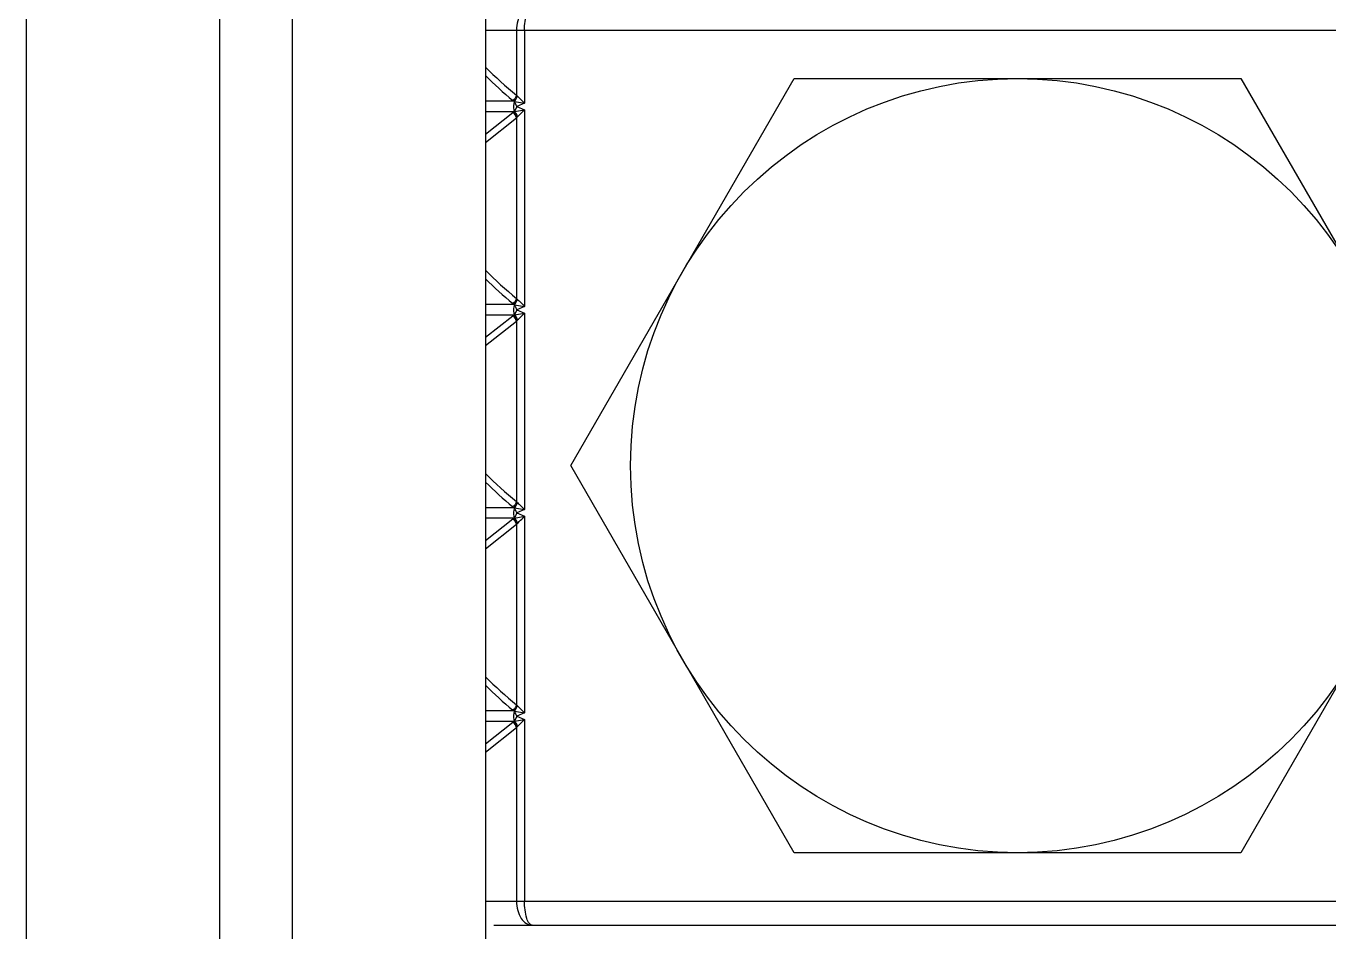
# Model space of a CAD drawing. Extents: x -409572 to -157272, y 600795 to 878326.
# Drawn here: x -397030.8 to -396830.3, y 821899.5 to 822038.8 of the extents above; entities that cross this region are included whole.
import ezdxf

# ---------------------------------------------------------------- set-up
doc = ezdxf.new("R2010")
doc.units = 0
doc.header["$LTSCALE"] = 1000
doc.header["$MEASUREMENT"] = 0
doc.layers.get('0').update_dxf_attribs({"linetype": 'CONTINUOUS'})

msp = doc.modelspace()

# ---------------------------------------------------------------- linework, layer by layer
at = {"linetype": 'CONTINUOUS'}
for p, q in [((-397030.76, 822308.34), (-397030.76, 819345.2)), ((-397000.99, 822308.34), (-397000.99, 819345.2)), ((-396989.83, 822308.34), (-396989.83, 819345.2)), ((-396960.07, 822308.34), (-396960.07, 819345.2)), ((-396960.07, 822038.21), (-396796.35, 822038.21)), ((-396955.3, 822038.21), (-396955.3, 822028.21)), ((-396954.06, 822038.21), (-396954.06, 822026.99)), ((-396946.95, 821971.24), (-396912.58, 822030.77)), ((-396912.58, 822030.77), (-396843.84, 822030.77)), ((-396843.84, 822030.77), (-396809.47, 821971.24)), ((-396955.69, 822027.28), (-396960.07, 822027.28)), ((-396955.62, 822027.26), (-396955.69, 822027.28)), ((-396955.6, 822027.25), (-396954.06, 822026.99)), ((-396955.2, 822028.09), (-396955.3, 822028.21)), ((-396954.06, 822026.99), (-396955.25, 822026.46)), ((-396955.15, 822028.05), (-396955.2, 822028.09)), ((-396955.72, 822025.65), (-396960.07, 822025.66)), ((-396960.07, 822022.22), (-396955.87, 822025.54)), ((-396960.07, 822020.95), (-396955.3, 822024.72)), ((-396955.72, 822025.65), (-396955.62, 822025.67)), ((-396955.62, 822025.67), (-396955.59, 822025.68)), ((-396955.25, 822026.46), (-396955.59, 822025.68)), ((-396955.59, 822025.68), (-396954.06, 822025.95)), ((-396955.3, 822024.72), (-396955.21, 822024.83)), ((-396955.3, 822024.72), (-396955.3, 821996.96)), ((-396955.25, 822026.46), (-396954.06, 822025.95)), ((-396955.21, 822024.83), (-396955.16, 822024.87)), ((-396955.16, 822024.87), (-396955.13, 822024.9)), ((-396954.06, 822025.95), (-396954.06, 821995.73)), ((-396955.2, 821996.84), (-396955.3, 821996.96)), ((-396955.15, 821996.79), (-396955.2, 821996.84)), ((-396955.69, 821996.02), (-396960.07, 821996.02)), ((-396955.62, 821996.01), (-396955.69, 821996.02)), ((-396955.6, 821995.99), (-396954.06, 821995.73)), ((-396955.25, 821995.21), (-396955.59, 821994.43)), ((-396955.59, 821994.43), (-396954.06, 821994.69)), ((-396954.06, 821995.73), (-396955.25, 821995.21)), ((-396955.25, 821995.21), (-396954.06, 821994.69)), ((-396954.06, 821994.69), (-396954.06, 821964.48)), ((-396955.72, 821994.39), (-396960.07, 821994.4)), ((-396960.07, 821990.97), (-396955.87, 821994.29)), ((-396960.07, 821989.7), (-396955.3, 821993.47)), ((-396955.72, 821994.39), (-396955.62, 821994.41)), ((-396955.62, 821994.41), (-396955.59, 821994.43)), ((-396955.3, 821993.47), (-396955.21, 821993.57)), ((-396955.3, 821993.47), (-396955.3, 821965.7)), ((-396955.21, 821993.57), (-396955.16, 821993.62)), ((-396955.16, 821993.62), (-396955.13, 821993.64)), ((-396912.58, 821911.7), (-396946.95, 821971.24)), ((-396809.47, 821971.24), (-396843.84, 821911.7)), ((-396955.69, 821964.77), (-396960.07, 821964.77)), ((-396955.62, 821964.75), (-396955.69, 821964.77)), ((-396955.6, 821964.74), (-396954.06, 821964.48)), ((-396955.2, 821965.58), (-396955.3, 821965.7)), ((-396955.15, 821965.54), (-396955.2, 821965.58)), ((-396955.72, 821963.14), (-396960.07, 821963.15)), ((-396960.07, 821959.72), (-396955.87, 821963.03)), ((-396955.72, 821963.14), (-396955.62, 821963.16)), ((-396955.62, 821963.16), (-396955.59, 821963.17)), ((-396955.25, 821963.96), (-396955.59, 821963.17)), ((-396955.59, 821963.17), (-396954.06, 821963.44)), ((-396954.06, 821964.48), (-396955.25, 821963.96)), ((-396955.25, 821963.96), (-396954.06, 821963.44)), ((-396954.06, 821963.44), (-396954.06, 821933.22)), ((-396960.07, 821958.44), (-396955.3, 821962.21)), ((-396955.3, 821962.21), (-396955.21, 821962.32)), ((-396955.3, 821962.21), (-396955.3, 821934.45)), ((-396955.21, 821962.32), (-396955.16, 821962.36)), ((-396955.16, 821962.36), (-396955.13, 821962.39)), ((-396955.69, 821933.51), (-396960.07, 821933.52)), ((-396955.62, 821933.5), (-396955.69, 821933.51)), ((-396955.6, 821933.49), (-396954.06, 821933.22)), ((-396955.25, 821932.7), (-396955.59, 821931.92)), ((-396955.2, 821934.33), (-396955.3, 821934.45)), ((-396954.06, 821933.22), (-396955.25, 821932.7)), ((-396955.25, 821932.7), (-396954.06, 821932.18)), ((-396955.15, 821934.28), (-396955.2, 821934.33)), ((-396955.72, 821931.88), (-396960.07, 821931.9)), ((-396960.07, 821928.46), (-396955.87, 821931.78)), ((-396960.07, 821927.19), (-396955.3, 821930.96)), ((-396955.72, 821931.88), (-396955.62, 821931.91)), ((-396955.62, 821931.91), (-396955.59, 821931.92)), ((-396955.59, 821931.92), (-396954.06, 821932.18)), ((-396955.3, 821930.96), (-396955.21, 821931.06)), ((-396955.3, 821930.96), (-396955.3, 821904.26)), ((-396955.21, 821931.06), (-396955.16, 821931.11)), ((-396955.16, 821931.11), (-396955.13, 821931.14)), ((-396954.06, 821932.18), (-396954.06, 821904.26)), ((-396843.84, 821911.7), (-396912.58, 821911.7)), ((-396960.07, 821904.26), (-396796.35, 821904.26)), ((-396958.76, 821900.54), (-396797.66, 821900.54))]:
    msp.add_line(p, q, dxfattribs=at)
msp.add_circle((-396878.21, 821971.24), 59.53, dxfattribs=at)
for centre, radius, start, end in [((-396914.09, 822078.49), 65.01, 224.9882, 230.6634), ((-396913.79, 822077.89), 65.73, 225.2411, 230.1872), ((-396955.13, 822028.29), 1.16, 230.2237, 240.9585), ((-396955.15, 822024.63), 1.16, 119.1442, 128.3025), ((-396914.09, 822047.24), 65.01, 224.9882, 230.6634), ((-396913.79, 822046.64), 65.73, 225.2411, 230.1872), ((-396955.13, 821997.03), 1.16, 230.2237, 240.9585), ((-396955.15, 821993.37), 1.16, 119.1442, 128.3025), ((-396914.09, 822015.98), 65.01, 224.9882, 230.6634), ((-396913.79, 822015.38), 65.73, 225.2411, 230.1872), ((-396955.13, 821965.78), 1.16, 230.2237, 240.9585), ((-396955.15, 821962.12), 1.16, 119.1442, 128.3025), ((-396914.09, 821984.73), 65.01, 224.9882, 230.6634), ((-396913.79, 821984.13), 65.73, 225.2411, 230.1872), ((-396955.13, 821934.53), 1.16, 230.2237, 240.9585), ((-396955.15, 821930.87), 1.16, 119.1442, 128.3025)]:
    msp.add_arc(centre, radius, start, end, dxfattribs=at)
for points, knots in [([(-396952.87, 822041.93), (-396953.18, 822041.93), (-396953.88, 822041.7), (-396954.67, 822040.85), (-396955.18, 822039.64), (-396955.3, 822038.7), (-396955.3, 822038.21)], [0, 0, 0, 0, 0.195972, 0.42512, 0.697797, 1, 1, 1, 1]), ([(-396954.06, 822038.21), (-396954.06, 822039.11), (-396953.93, 822040.32), (-396953.45, 822041.59), (-396953.04, 822041.93), (-396952.87, 822041.93)], [0, 0, 0, 0, 0.657525, 0.871922, 1, 1, 1, 1]), ([(-396955.6, 822027.27), (-396955.66, 822027.16), (-396955.83, 822026.64), (-396955.8, 822026.04), (-396955.62, 822025.67)], [0, 0, 0, 0, 0.236634, 1, 1, 1, 1]), ([(-396955.25, 822026.46), (-396955.28, 822026.54), (-396955.4, 822026.81), (-396955.54, 822027.07), (-396955.6, 822027.27)], [0, 0, 0, 0, 0.285481, 1, 1, 1, 1]), ([(-396955.15, 822028.05), (-396955.06, 822027.97), (-396954.69, 822027.62), (-396954.34, 822027.26), (-396954.06, 822026.99)], [0, 0, 0, 0, 0.225254, 1, 1, 1, 1]), ([(-396955.13, 822024.9), (-396955.05, 822024.97), (-396954.68, 822025.32), (-396954.33, 822025.67), (-396954.06, 822025.95)], [0, 0, 0, 0, 0.226794, 1, 1, 1, 1]), ([(-396955.15, 821996.79), (-396955.06, 821996.72), (-396954.69, 821996.37), (-396954.34, 821996.01), (-396954.06, 821995.73)], [0, 0, 0, 0, 0.225254, 1, 1, 1, 1]), ([(-396955.6, 821996.02), (-396955.66, 821995.9), (-396955.83, 821995.39), (-396955.8, 821994.79), (-396955.62, 821994.41)], [0, 0, 0, 0, 0.236634, 1, 1, 1, 1]), ([(-396955.25, 821995.21), (-396955.28, 821995.29), (-396955.4, 821995.56), (-396955.54, 821995.82), (-396955.6, 821996.02)], [0, 0, 0, 0, 0.285481, 1, 1, 1, 1]), ([(-396955.13, 821993.64), (-396955.05, 821993.72), (-396954.68, 821994.06), (-396954.33, 821994.42), (-396954.06, 821994.69)], [0, 0, 0, 0, 0.226794, 1, 1, 1, 1]), ([(-396955.6, 821964.76), (-396955.66, 821964.65), (-396955.83, 821964.13), (-396955.8, 821963.53), (-396955.62, 821963.16)], [0, 0, 0, 0, 0.236634, 1, 1, 1, 1]), ([(-396955.25, 821963.96), (-396955.28, 821964.03), (-396955.4, 821964.3), (-396955.54, 821964.56), (-396955.6, 821964.76)], [0, 0, 0, 0, 0.285481, 1, 1, 1, 1]), ([(-396955.15, 821965.54), (-396955.06, 821965.46), (-396954.69, 821965.12), (-396954.34, 821964.76), (-396954.06, 821964.48)], [0, 0, 0, 0, 0.225254, 1, 1, 1, 1]), ([(-396955.13, 821962.39), (-396955.05, 821962.47), (-396954.68, 821962.81), (-396954.33, 821963.16), (-396954.06, 821963.44)], [0, 0, 0, 0, 0.226794, 1, 1, 1, 1]), ([(-396955.6, 821933.51), (-396955.66, 821933.39), (-396955.83, 821932.88), (-396955.8, 821932.28), (-396955.62, 821931.91)], [0, 0, 0, 0, 0.236634, 1, 1, 1, 1]), ([(-396955.25, 821932.7), (-396955.28, 821932.78), (-396955.4, 821933.05), (-396955.54, 821933.31), (-396955.6, 821933.51)], [0, 0, 0, 0, 0.285481, 1, 1, 1, 1]), ([(-396955.15, 821934.28), (-396955.06, 821934.21), (-396954.69, 821933.86), (-396954.34, 821933.5), (-396954.06, 821933.22)], [0, 0, 0, 0, 0.225254, 1, 1, 1, 1]), ([(-396955.13, 821931.14), (-396955.05, 821931.21), (-396954.68, 821931.55), (-396954.33, 821931.91), (-396954.06, 821932.18)], [0, 0, 0, 0, 0.226794, 1, 1, 1, 1]), ([(-396955.3, 821904.26), (-396955.3, 821903.77), (-396955.18, 821902.84), (-396954.67, 821901.62), (-396953.88, 821900.77), (-396953.18, 821900.54), (-396952.87, 821900.54)], [0, 0, 0, 0, 0.302203, 0.57488, 0.804028, 1, 1, 1, 1]), ([(-396952.87, 821900.54), (-396953.04, 821900.54), (-396953.45, 821900.89), (-396953.93, 821902.15), (-396954.06, 821903.37), (-396954.06, 821904.26)], [0, 0, 0, 0, 0.128078, 0.342475, 1, 1, 1, 1])]:
    msp.add_open_spline(points, degree=3, knots=knots, dxfattribs=at)
for points in [[(-396955.3, 822028.21), (-396955.38, 822027.89), (-396955.6, 822027.59), (-396955.87, 822027.4)], [(-396955.2, 822028.09), (-396955.27, 822027.78), (-396955.45, 822027.48), (-396955.69, 822027.28)], [(-396955.62, 822027.26), (-396955.4, 822027.47), (-396955.22, 822027.75), (-396955.15, 822028.05)], [(-396955.3, 822024.72), (-396955.38, 822025.05), (-396955.6, 822025.35), (-396955.87, 822025.54)], [(-396955.21, 822024.83), (-396955.28, 822025.14), (-396955.47, 822025.44), (-396955.72, 822025.65)], [(-396955.16, 822024.87), (-396955.23, 822025.17), (-396955.39, 822025.46), (-396955.62, 822025.67)], [(-396955.13, 822024.9), (-396955.2, 822025.19), (-396955.37, 822025.48), (-396955.59, 822025.68)], [(-396955.3, 821996.96), (-396955.38, 821996.64), (-396955.6, 821996.33), (-396955.87, 821996.15)], [(-396955.2, 821996.84), (-396955.27, 821996.53), (-396955.45, 821996.22), (-396955.69, 821996.02)], [(-396955.62, 821996.01), (-396955.4, 821996.22), (-396955.22, 821996.5), (-396955.15, 821996.79)], [(-396955.3, 821993.47), (-396955.38, 821993.79), (-396955.6, 821994.1), (-396955.87, 821994.29)], [(-396955.21, 821993.57), (-396955.28, 821993.89), (-396955.47, 821994.19), (-396955.72, 821994.39)], [(-396955.16, 821993.62), (-396955.23, 821993.92), (-396955.39, 821994.21), (-396955.62, 821994.41)], [(-396955.13, 821993.64), (-396955.2, 821993.94), (-396955.37, 821994.22), (-396955.59, 821994.43)], [(-396955.3, 821965.7), (-396955.38, 821965.38), (-396955.6, 821965.08), (-396955.87, 821964.89)], [(-396955.2, 821965.58), (-396955.27, 821965.27), (-396955.45, 821964.97), (-396955.69, 821964.77)], [(-396955.62, 821964.75), (-396955.4, 821964.96), (-396955.22, 821965.24), (-396955.15, 821965.54)], [(-396955.3, 821962.21), (-396955.38, 821962.54), (-396955.6, 821962.85), (-396955.87, 821963.03)], [(-396955.21, 821962.32), (-396955.28, 821962.63), (-396955.47, 821962.94), (-396955.72, 821963.14)], [(-396955.16, 821962.36), (-396955.23, 821962.66), (-396955.39, 821962.95), (-396955.62, 821963.16)], [(-396955.13, 821962.39), (-396955.2, 821962.68), (-396955.37, 821962.97), (-396955.59, 821963.17)], [(-396955.3, 821934.45), (-396955.38, 821934.13), (-396955.6, 821933.82), (-396955.87, 821933.64)], [(-396955.2, 821934.33), (-396955.27, 821934.02), (-396955.45, 821933.72), (-396955.69, 821933.51)], [(-396955.62, 821933.5), (-396955.4, 821933.71), (-396955.22, 821933.99), (-396955.15, 821934.28)], [(-396955.3, 821930.96), (-396955.38, 821931.28), (-396955.6, 821931.59), (-396955.87, 821931.78)], [(-396955.21, 821931.06), (-396955.28, 821931.38), (-396955.47, 821931.68), (-396955.72, 821931.88)], [(-396955.16, 821931.11), (-396955.23, 821931.41), (-396955.39, 821931.7), (-396955.62, 821931.91)], [(-396955.13, 821931.14), (-396955.2, 821931.43), (-396955.37, 821931.72), (-396955.59, 821931.92)]]:
    msp.add_open_spline(points, degree=3, dxfattribs=at)

doc.saveas('drawing.dxf')
